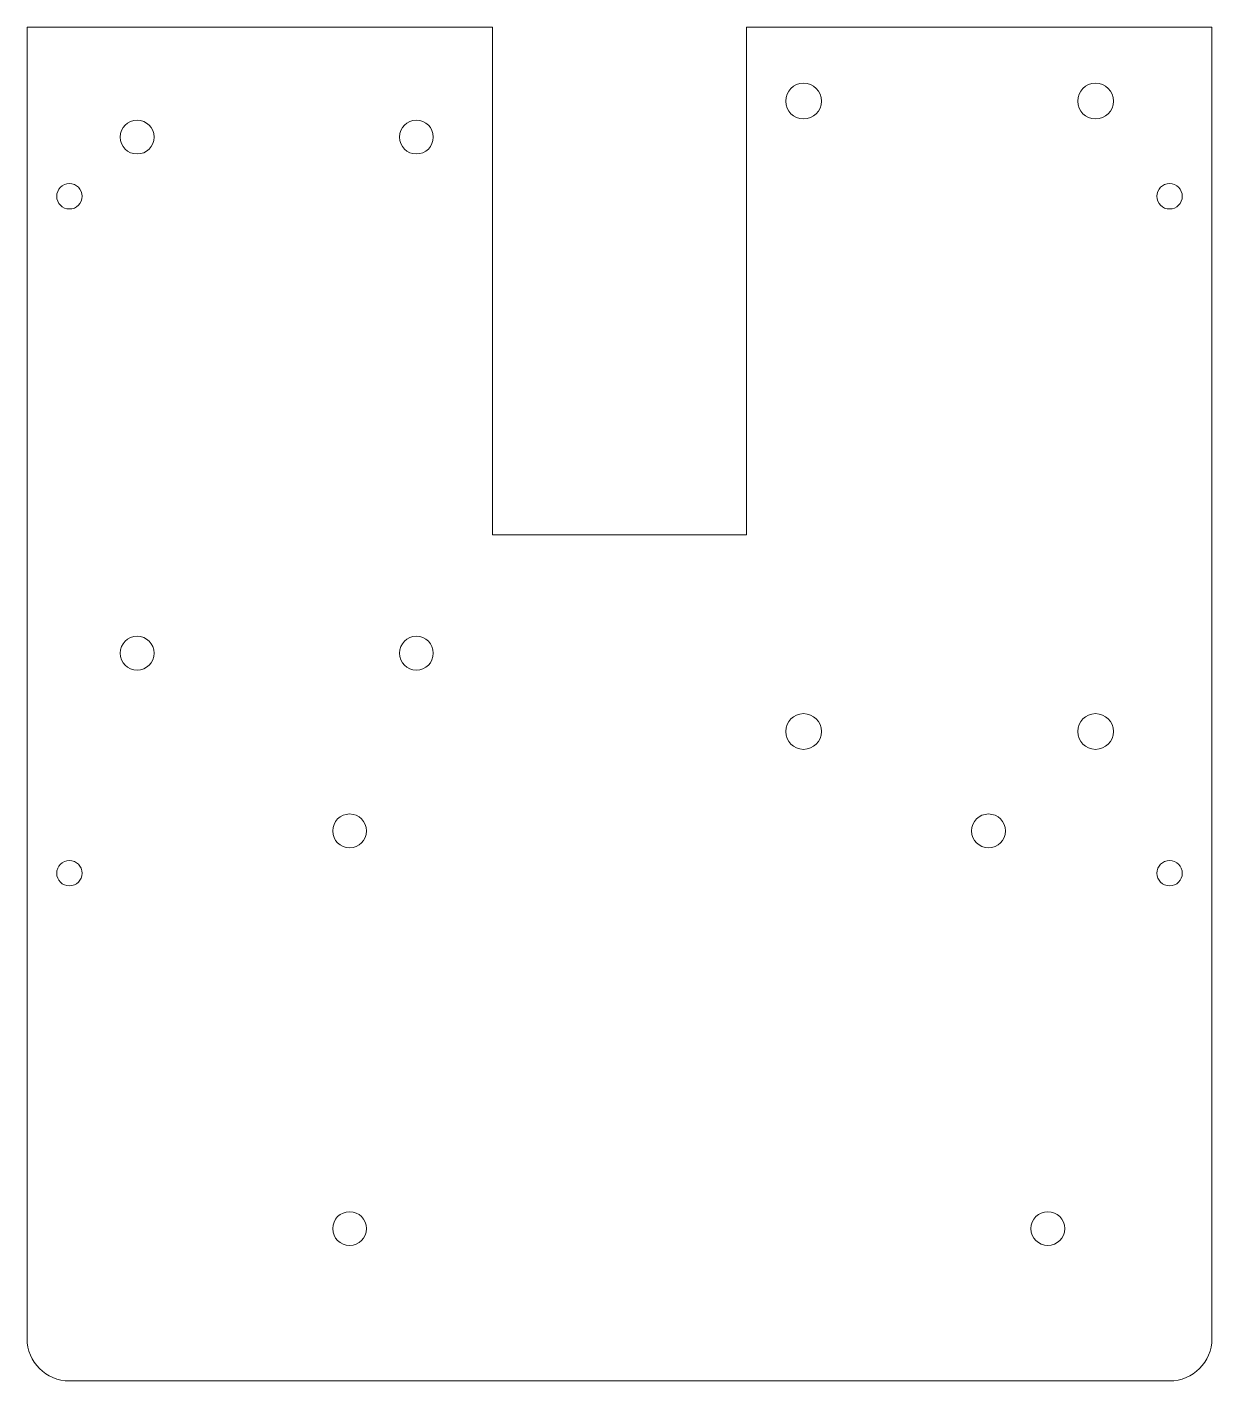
# Model space of a CAD drawing. Header units: millimetres. Extents: x -70 to 70, y -100 to 60.
import ezdxf

# ---------------------------------------------------------------- set-up
doc = ezdxf.new("R2010")
doc.units = ezdxf.units.MM

msp = doc.modelspace()

# ---------------------------------------------------------------- linework, layer by layer
at = {"color": 7, "linetype": 'Continuous', "lineweight": 15}
for p, q in [((-70, 60), (-15, 60)), ((-70, 60), (-70, -95)), ((-15, 60), (-15, 0)), ((15, 0), (15, 60)), ((15, 60), (70, 60)), ((70, -95), (70, 60)), ((-15, 0), (15, 0)), ((-65, -100), (65, -100))]:
    msp.add_line(p, q, dxfattribs=at)
for centre, radius in [((21.75, 51.25), 2.11), ((56.25, 51.25), 2.11), ((-57, 47), 2), ((-24, 47), 2), ((-65, 40), 1.5), ((65, 40), 1.5), ((-57, -14), 2), ((-24, -14), 2), ((21.75, -23.25), 2.11), ((56.25, -23.25), 2.11), ((-31.89, -35), 2), ((43.61, -35), 2), ((-65, -40), 1.5), ((65, -40), 1.5), ((-31.89, -82), 2), ((50.61, -82), 2)]:
    msp.add_circle(centre, radius, dxfattribs=at)
for centre, start, end in [((-65, -95), 180, 270), ((65, -95), 270, 0)]:
    msp.add_arc(centre, 5, start, end, dxfattribs=at)

doc.saveas('drawing.dxf')
